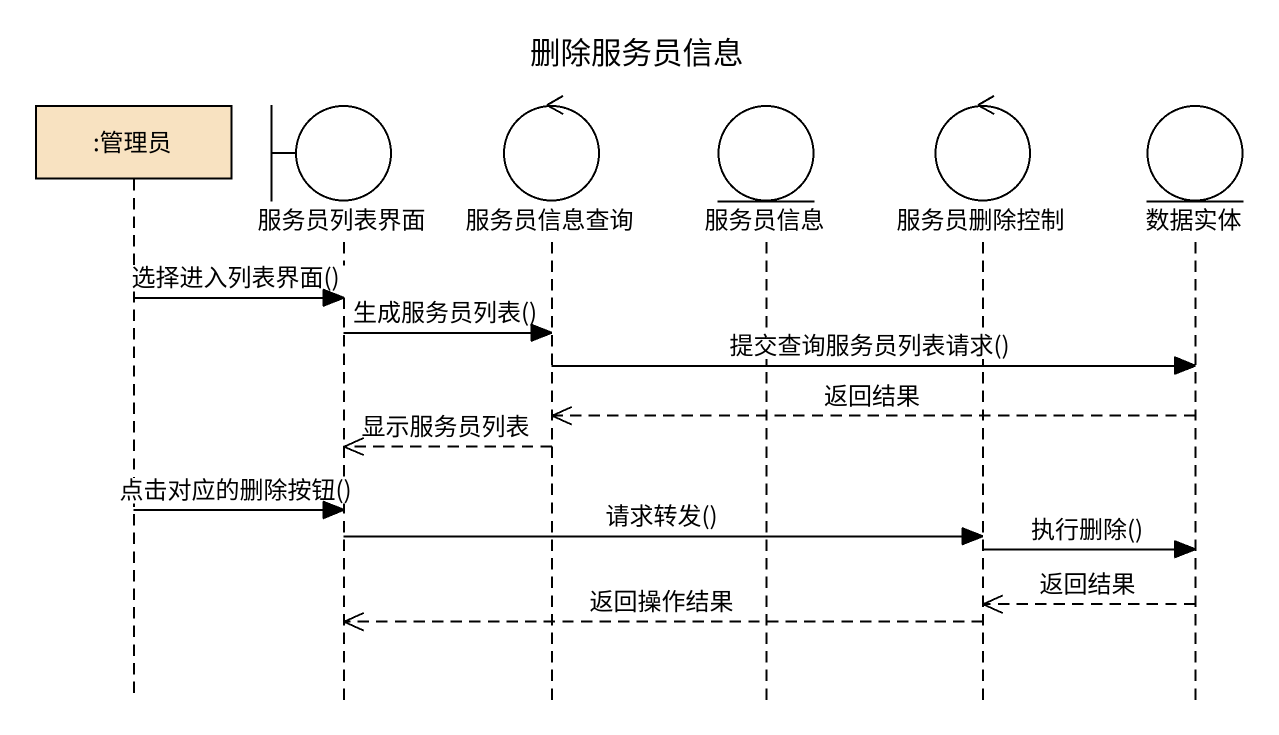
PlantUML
@startuml
title 删除服务员信息
hide footbox
participant ":管理员" as 管理员 #F8E2C1
boundary 服务员列表界面 #FFFFFF
control 服务员信息查询 #FFFFFF
entity 服务员信息 #FFFFFF
control 服务员删除控制 #FFFFFF
entity 数据实体 #FFFFFF

管理员 -> 服务员列表界面 : 选择进入列表界面()
服务员列表界面 -> 服务员信息查询 : 生成服务员列表()
服务员信息查询 -> 数据实体 : 提交查询服务员列表请求()
数据实体 -->> 服务员信息查询 : 返回结果
服务员信息查询 -->> 服务员列表界面 : 显示服务员列表
管理员 -> 服务员列表界面 : 点击对应的删除按钮()
服务员列表界面 -> 服务员删除控制 : 请求转发()
服务员删除控制 -> 数据实体 : 执行删除()
数据实体 -->> 服务员删除控制 : 返回结果
服务员删除控制 -->> 服务员列表界面 : 返回操作结果
@enduml
